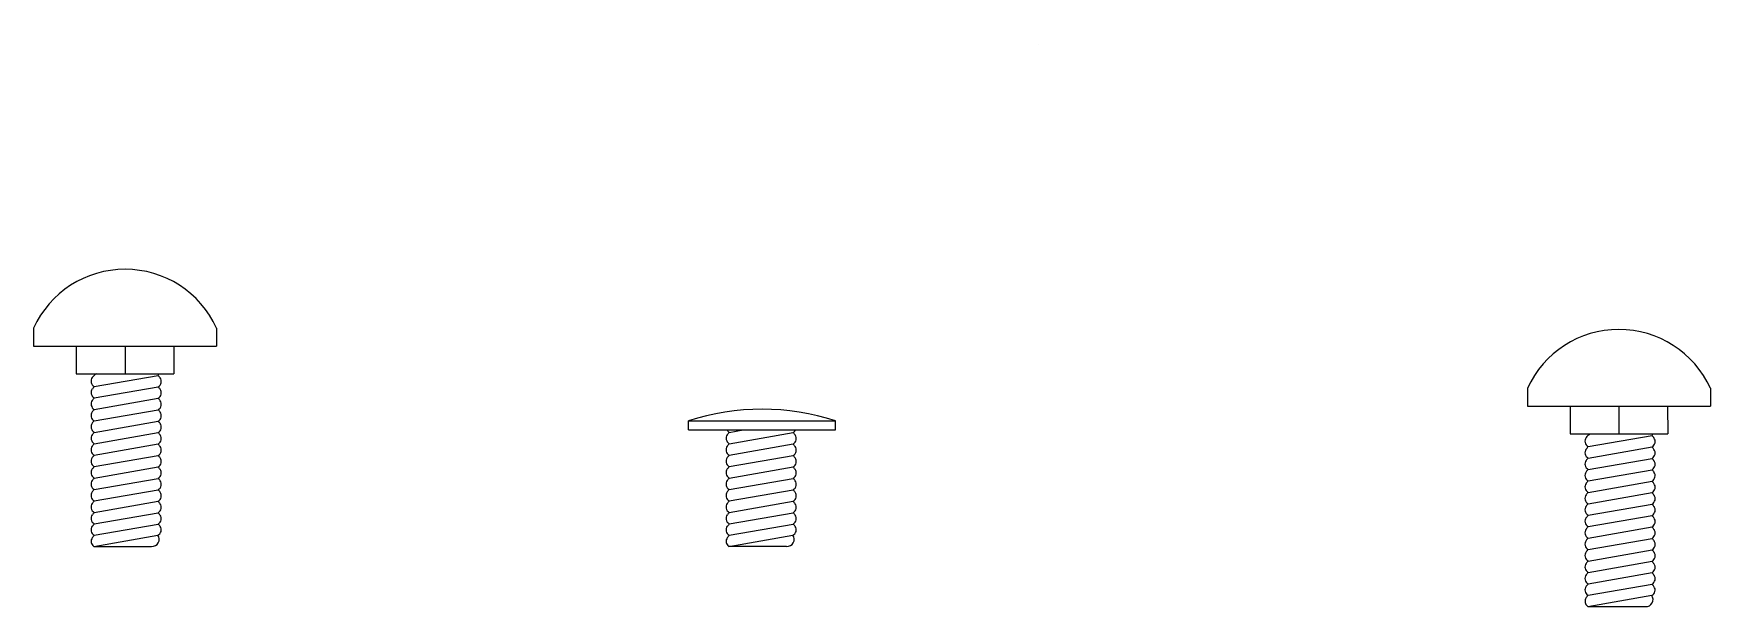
# Model space of a CAD drawing. Header units: centimetres. Extents: x 1543 to 3673, y 1148 to 2594.
# Drawn here: x 3132.59 to 3144.13, y 1627.34 to 1631.28 of the extents above; entities that cross this region are included whole.
import ezdxf

# ---------------------------------------------------------------- set-up
doc = ezdxf.new("R2010")
doc.units = ezdxf.units.CM
doc.layers.add('ferramenta', color=250, linetype='Continuous')
doc.layers.add('PDF _Geometria', color=7, linetype='Continuous')

msp = doc.modelspace()

# ---------------------------------------------------------------- hatches: boundary and pattern name
at = {"layer": 'PDF _Geometria', "transparency": 33554559}
h = msp.add_hatch(color=256, dxfattribs=at)
h.paths.add_polyline_path([(3139.437, 1631.221, 0.002196), (3139.43, 1631.239)], flags=0)
h.paths.add_polyline_path([(3139.429, 1631.244), (3139.429, 1631.244)], flags=0)
h.paths.add_polyline_path([(3139.421, 1631.221, 0.000796), (3139.428, 1631.239)], flags=0)
h.paths.add_polyline_path([(3139.444, 1631.203), (3139.416, 1631.203)], flags=0)
h.paths.add_polyline_path([(3139.413, 1631.183), (3139.357, 1631.183)], flags=0)
h.paths.add_polyline_path([(3139.362, 1631.191, 0.001946), (3139.392, 1631.273)], flags=0)
h.paths.add_polyline_path([(3139.391, 1631.281), (3139.48, 1631.281)], flags=0)
h.paths.add_polyline_path([(3139.479, 1631.273, 0.004683), (3139.51, 1631.191)], flags=0)

# ---------------------------------------------------------------- linework, layer by layer
at = {"layer": 'ferramenta'}
for p, q in [((3132.588, 1629.252), (3132.588, 1629.129)), ((3133.848, 1629.252), (3133.848, 1629.129)), ((3132.588, 1629.129), (3133.848, 1629.129)), ((3132.882, 1628.937), (3133.554, 1628.937)), ((3133.006, 1628.85), (3133.446, 1628.927)), ((3133.006, 1628.772), (3133.446, 1628.848)), ((3133.006, 1628.693), (3133.446, 1628.77)), ((3142.871, 1628.839), (3142.871, 1628.716)), ((3144.131, 1628.839), (3144.131, 1628.716)), ((3133.006, 1628.614), (3133.446, 1628.691)), ((3142.871, 1628.716), (3144.131, 1628.716)), ((3133.006, 1628.535), (3133.446, 1628.612)), ((3133.006, 1628.457), (3133.446, 1628.533)), ((3137.096, 1628.552), (3137.096, 1628.615)), ((3137.096, 1628.615), (3138.109, 1628.615)), ((3137.096, 1628.552), (3138.109, 1628.552)), ((3137.377, 1628.535), (3137.472, 1628.552)), ((3137.377, 1628.457), (3137.817, 1628.533)), ((3138.109, 1628.552), (3138.109, 1628.615)), ((3143.165, 1628.524), (3143.838, 1628.524)), ((3143.289, 1628.437), (3143.729, 1628.513)), ((3133.006, 1628.378), (3133.446, 1628.455)), ((3137.377, 1628.378), (3137.817, 1628.455)), ((3143.289, 1628.358), (3143.729, 1628.435)), ((3133.006, 1628.299), (3133.446, 1628.376)), ((3133.006, 1628.22), (3133.446, 1628.297)), ((3137.377, 1628.299), (3137.817, 1628.376)), ((3137.377, 1628.22), (3137.817, 1628.297)), ((3143.289, 1628.279), (3143.729, 1628.356)), ((3143.289, 1628.201), (3143.729, 1628.277)), ((3133.006, 1628.142), (3133.446, 1628.218)), ((3137.377, 1628.142), (3137.817, 1628.218)), ((3143.289, 1628.122), (3143.729, 1628.199)), ((3133.006, 1628.063), (3133.446, 1628.14)), ((3133.006, 1627.984), (3133.446, 1628.061)), ((3137.377, 1628.063), (3137.817, 1628.14)), ((3137.377, 1627.984), (3137.817, 1628.061)), ((3143.289, 1628.043), (3143.729, 1628.12)), ((3133.006, 1627.905), (3133.446, 1627.982)), ((3137.377, 1627.905), (3137.817, 1627.982)), ((3143.289, 1627.964), (3143.729, 1628.041)), ((3143.289, 1627.886), (3143.729, 1627.962)), ((3133.003, 1627.75), (3133.443, 1627.827)), ((3133.006, 1627.827), (3133.446, 1627.903)), ((3137.374, 1627.75), (3137.815, 1627.827)), ((3137.377, 1627.827), (3137.817, 1627.903)), ((3143.289, 1627.807), (3143.729, 1627.884)), ((3133.003, 1627.75), (3133.401, 1627.75)), ((3137.772, 1627.75), (3137.374, 1627.75)), ((3143.289, 1627.728), (3143.729, 1627.805)), ((3143.289, 1627.649), (3143.729, 1627.726)), ((3143.289, 1627.571), (3143.729, 1627.647)), ((3143.289, 1627.492), (3143.729, 1627.569)), ((3143.289, 1627.413), (3143.729, 1627.49)), ((3143.286, 1627.336), (3143.727, 1627.413)), ((3143.286, 1627.336), (3143.684, 1627.336))]:
    msp.add_line(p, q, dxfattribs=at)
at = {"layer": 'ferramenta', "lineweight": 25}
for points in [[(3132.882, 1629.129), (3132.882, 1628.937)], [(3133.218, 1629.129), (3133.218, 1628.937)], [(3133.553, 1629.129), (3133.554, 1628.937)], [(3143.165, 1628.716), (3143.165, 1628.524)], [(3143.501, 1628.716), (3143.501, 1628.524)], [(3143.836, 1628.716), (3143.838, 1628.524)]]:
    msp.add_lwpolyline(points, dxfattribs=at)
at = {"layer": 'ferramenta'}
for centre, radius, start, end in [((3133.218, 1628.966), 0.692, 24.4826, 155.5173), ((3143.501, 1628.552), 0.692, 24.4826, 155.5173), ((3137.603, 1627.025), 1.669, 72.3333, 107.6667)]:
    msp.add_arc(centre, radius, start, end, dxfattribs=at)
at = {"layer": 'ferramenta', "lineweight": 25}
for centre, radius, start, end in [((3133.028, 1628.888), 0.0435, 144.9811, 238.917), ((3133.049, 1628.877), 0.0667, 115.1773, 147.7954), ((3133.427, 1628.942), 0.0243, 322.3244, 349.2005), ((3133.318, 1628.812), 0.172, 34.9444, 41.9921), ((3133.424, 1628.886), 0.0434, 301.0234, 35.0767), ((3133.028, 1628.809), 0.0434, 144.9233, 238.9766), ((3133.028, 1628.73), 0.0434, 144.9489, 238.9637), ((3133.134, 1628.735), 0.172, 138.0079, 145.0556), ((3133.139, 1628.652), 0.179, 138.1212, 144.8882), ((3133.313, 1628.729), 0.179, 35.1118, 41.8788), ((3133.424, 1628.807), 0.0434, 301.0363, 35.0511), ((3133.313, 1628.65), 0.179, 35.1118, 41.8788), ((3133.424, 1628.728), 0.0435, 301.0725, 35.0346), ((3133.028, 1628.651), 0.0435, 144.9654, 238.9275), ((3133.139, 1628.573), 0.179, 138.1212, 144.8882), ((3133.316, 1628.574), 0.176, 35.0417, 41.9489), ((3133.424, 1628.649), 0.0434, 301.0461, 35.0372), ((3133.028, 1628.573), 0.0434, 144.9628, 238.9539), ((3133.028, 1628.494), 0.0434, 144.881, 239.0316), ((3133.136, 1628.497), 0.176, 138.0511, 144.9583), ((3133.142, 1628.413), 0.183, 138.1914, 144.818), ((3133.31, 1628.49), 0.183, 35.182, 41.8086), ((3133.424, 1628.571), 0.0434, 300.9684, 35.119), ((3133.31, 1628.411), 0.183, 35.182, 41.8086), ((3133.424, 1628.492), 0.0435, 301.0712, 35.0359), ((3137.399, 1628.494), 0.0434, 144.881, 239.0316), ((3137.399, 1628.573), 0.0434, 208.4575, 238.9539), ((3137.513, 1628.413), 0.183, 138.1914, 144.818), ((3137.795, 1628.571), 0.0434, 300.9684, 334.5049), ((3137.681, 1628.411), 0.183, 35.182, 41.8086), ((3137.795, 1628.492), 0.0435, 301.0712, 35.0359), ((3143.332, 1628.463), 0.0667, 115.1773, 147.7954), ((3143.71, 1628.528), 0.0243, 322.3244, 349.2005), ((3143.602, 1628.398), 0.172, 34.9444, 41.9921), ((3133.028, 1628.415), 0.0435, 144.9641, 238.9288), ((3133.142, 1628.335), 0.183, 138.1914, 144.818), ((3133.316, 1628.337), 0.175, 35.038, 41.9453), ((3133.424, 1628.413), 0.0435, 301.0685, 35.0367), ((3137.399, 1628.415), 0.0435, 144.9641, 238.9288), ((3137.513, 1628.335), 0.183, 138.1914, 144.818), ((3137.687, 1628.337), 0.175, 35.038, 41.9453), ((3137.795, 1628.413), 0.0435, 301.0685, 35.0367), ((3143.311, 1628.474), 0.0435, 144.9811, 238.917), ((3143.311, 1628.395), 0.0434, 144.9233, 238.9766), ((3143.417, 1628.322), 0.172, 138.0079, 145.0556), ((3143.707, 1628.472), 0.0434, 301.0234, 35.0767), ((3143.596, 1628.315), 0.179, 35.1118, 41.8788), ((3143.707, 1628.393), 0.0434, 301.0363, 35.0511), ((3133.028, 1628.336), 0.0435, 144.9633, 238.9315), ((3133.028, 1628.258), 0.0435, 144.9865, 238.8834), ((3133.136, 1628.261), 0.175, 138.0547, 144.962), ((3133.139, 1628.18), 0.179, 138.1249, 144.8918), ((3133.313, 1628.256), 0.179, 35.1082, 41.8751), ((3133.424, 1628.334), 0.0435, 301.1166, 35.0135), ((3133.317, 1628.18), 0.174, 35.172, 42.1005), ((3133.424, 1628.256), 0.0435, 301.0897, 35.0288), ((3137.399, 1628.336), 0.0435, 144.9633, 238.9315), ((3137.399, 1628.258), 0.0435, 144.9865, 238.8834), ((3137.507, 1628.261), 0.175, 138.0547, 144.962), ((3137.51, 1628.18), 0.179, 138.1249, 144.8918), ((3137.684, 1628.256), 0.179, 35.1082, 41.8751), ((3137.795, 1628.334), 0.0435, 301.1166, 35.0135), ((3137.688, 1628.18), 0.174, 35.172, 42.1005), ((3137.795, 1628.256), 0.0435, 301.0897, 35.0288), ((3143.311, 1628.317), 0.0434, 144.9489, 238.9637), ((3143.422, 1628.238), 0.179, 138.1212, 144.8882), ((3143.422, 1628.16), 0.179, 138.1212, 144.8882), ((3143.596, 1628.236), 0.179, 35.1118, 41.8788), ((3143.707, 1628.315), 0.0435, 301.0725, 35.0346), ((3143.599, 1628.16), 0.176, 35.0417, 41.9489), ((3133.028, 1628.179), 0.0435, 144.9712, 238.9103), ((3133.135, 1628.103), 0.174, 137.8995, 144.828), ((3133.319, 1628.103), 0.172, 35.0147, 42.0697), ((3133.424, 1628.177), 0.0435, 301.061, 35.0275), ((3137.399, 1628.179), 0.0435, 144.9712, 238.9103), ((3137.506, 1628.103), 0.174, 137.8995, 144.828), ((3137.69, 1628.103), 0.172, 35.0147, 42.0697), ((3137.795, 1628.177), 0.0435, 301.061, 35.0275), ((3143.311, 1628.238), 0.0435, 144.9654, 238.9275), ((3143.311, 1628.159), 0.0434, 144.9628, 238.9539), ((3143.42, 1628.083), 0.176, 138.0511, 144.9583), ((3143.707, 1628.236), 0.0434, 301.0461, 35.0372), ((3143.593, 1628.077), 0.183, 35.182, 41.8086), ((3143.707, 1628.157), 0.0434, 300.9684, 35.119), ((3133.028, 1628.1), 0.0435, 144.9725, 238.939), ((3133.028, 1628.021), 0.0435, 144.9755, 238.9036), ((3133.133, 1628.027), 0.172, 137.9303, 144.9853), ((3133.139, 1627.943), 0.179, 138.1249, 144.8918), ((3133.313, 1628.02), 0.179, 35.1082, 41.8751), ((3133.424, 1628.098), 0.0435, 301.0964, 35.0245), ((3133.319, 1627.946), 0.171, 35.0497, 42.1121), ((3133.424, 1628.019), 0.0435, 301.0344, 35.0957), ((3137.399, 1628.1), 0.0435, 144.9725, 238.939), ((3137.399, 1628.021), 0.0435, 144.9755, 238.9036), ((3137.504, 1628.027), 0.172, 137.9303, 144.9853), ((3137.51, 1627.943), 0.179, 138.1249, 144.8918), ((3137.684, 1628.02), 0.179, 35.1082, 41.8751), ((3137.795, 1628.098), 0.0435, 301.0964, 35.0245), ((3137.69, 1627.946), 0.171, 35.0497, 42.1121), ((3137.795, 1628.019), 0.0435, 301.0344, 35.0957), ((3143.311, 1628.08), 0.0434, 144.881, 239.0316), ((3143.425, 1628), 0.183, 138.1914, 144.818), ((3143.593, 1627.998), 0.183, 35.182, 41.8086), ((3143.707, 1628.078), 0.0435, 301.0712, 35.0359), ((3133.028, 1627.943), 0.0435, 144.9043, 238.9656), ((3133.133, 1627.869), 0.171, 137.8879, 144.9503), ((3133.323, 1627.871), 0.165, 34.8311, 42.1595), ((3133.424, 1627.941), 0.0435, 301.1307, 34.9515), ((3137.399, 1627.943), 0.0435, 144.9043, 238.9656), ((3137.504, 1627.869), 0.171, 137.8879, 144.9503), ((3137.695, 1627.871), 0.165, 34.8311, 42.1595), ((3137.795, 1627.941), 0.0435, 301.1307, 34.9515), ((3143.311, 1628.002), 0.0435, 144.9641, 238.9288), ((3143.311, 1627.923), 0.0435, 144.9633, 238.9315), ((3143.425, 1627.921), 0.183, 138.1914, 144.818), ((3143.42, 1627.847), 0.175, 138.0547, 144.962), ((3143.599, 1627.924), 0.175, 35.038, 41.9453), ((3143.707, 1628), 0.0435, 301.0685, 35.0367), ((3143.596, 1627.843), 0.179, 35.1082, 41.8751), ((3143.707, 1627.921), 0.0435, 301.1166, 35.0135), ((3133.028, 1627.864), 0.0435, 145.0485, 238.8693), ((3133.128, 1627.794), 0.165, 137.8405, 145.1689), ((3133.139, 1627.707), 0.179, 138.1483, 144.9152), ((3133.405, 1627.798), 0.0481, 265.2611, 36.8678), ((3133.428, 1627.863), 0.0396, 293.2904, 37.3953), ((3133.313, 1627.784), 0.179, 35.0848, 41.8517), ((3137.399, 1627.864), 0.0435, 145.0485, 238.8693), ((3137.5, 1627.794), 0.165, 137.8405, 145.1689), ((3137.51, 1627.707), 0.179, 138.1483, 144.9152), ((3137.776, 1627.798), 0.0481, 265.2611, 36.8678), ((3137.799, 1627.863), 0.0396, 293.2904, 37.3953), ((3137.684, 1627.784), 0.179, 35.0848, 41.8517), ((3143.311, 1627.844), 0.0435, 144.9865, 238.8834), ((3143.422, 1627.766), 0.179, 138.1249, 144.8918), ((3143.6, 1627.767), 0.174, 35.172, 42.1005), ((3143.707, 1627.842), 0.0435, 301.0897, 35.0288), ((3133.028, 1627.785), 0.0433, 144.8794, 234.9001), ((3137.399, 1627.785), 0.0433, 144.8794, 234.9001), ((3143.311, 1627.765), 0.0435, 144.9712, 238.9103), ((3143.311, 1627.687), 0.0435, 144.9725, 238.939), ((3143.418, 1627.69), 0.174, 137.8995, 144.828), ((3143.416, 1627.613), 0.172, 137.9303, 144.9853), ((3143.602, 1627.69), 0.172, 35.0147, 42.0697), ((3143.707, 1627.763), 0.0435, 301.061, 35.0275), ((3143.596, 1627.607), 0.179, 35.1082, 41.8751), ((3143.707, 1627.685), 0.0435, 301.0964, 35.0245), ((3143.311, 1627.608), 0.0435, 144.9755, 238.9036), ((3143.422, 1627.53), 0.179, 138.1249, 144.8918), ((3143.602, 1627.532), 0.171, 35.0497, 42.1121), ((3143.707, 1627.606), 0.0435, 301.0344, 35.0957), ((3143.311, 1627.529), 0.0435, 144.9043, 238.9656), ((3143.311, 1627.45), 0.0435, 145.0485, 238.8693), ((3143.416, 1627.456), 0.171, 137.8879, 144.9503), ((3143.412, 1627.381), 0.165, 137.8405, 145.1689), ((3143.711, 1627.449), 0.0396, 293.2904, 37.3953), ((3143.607, 1627.458), 0.165, 34.8311, 42.1595), ((3143.707, 1627.527), 0.0435, 301.1307, 34.9515), ((3143.596, 1627.37), 0.179, 35.0848, 41.8517), ((3143.311, 1627.372), 0.0433, 144.8794, 234.9001), ((3143.422, 1627.294), 0.179, 138.1483, 144.9152), ((3143.688, 1627.384), 0.0481, 265.2611, 36.8678)]:
    msp.add_arc(centre, radius, start, end, dxfattribs=at)

doc.saveas('drawing.dxf')
